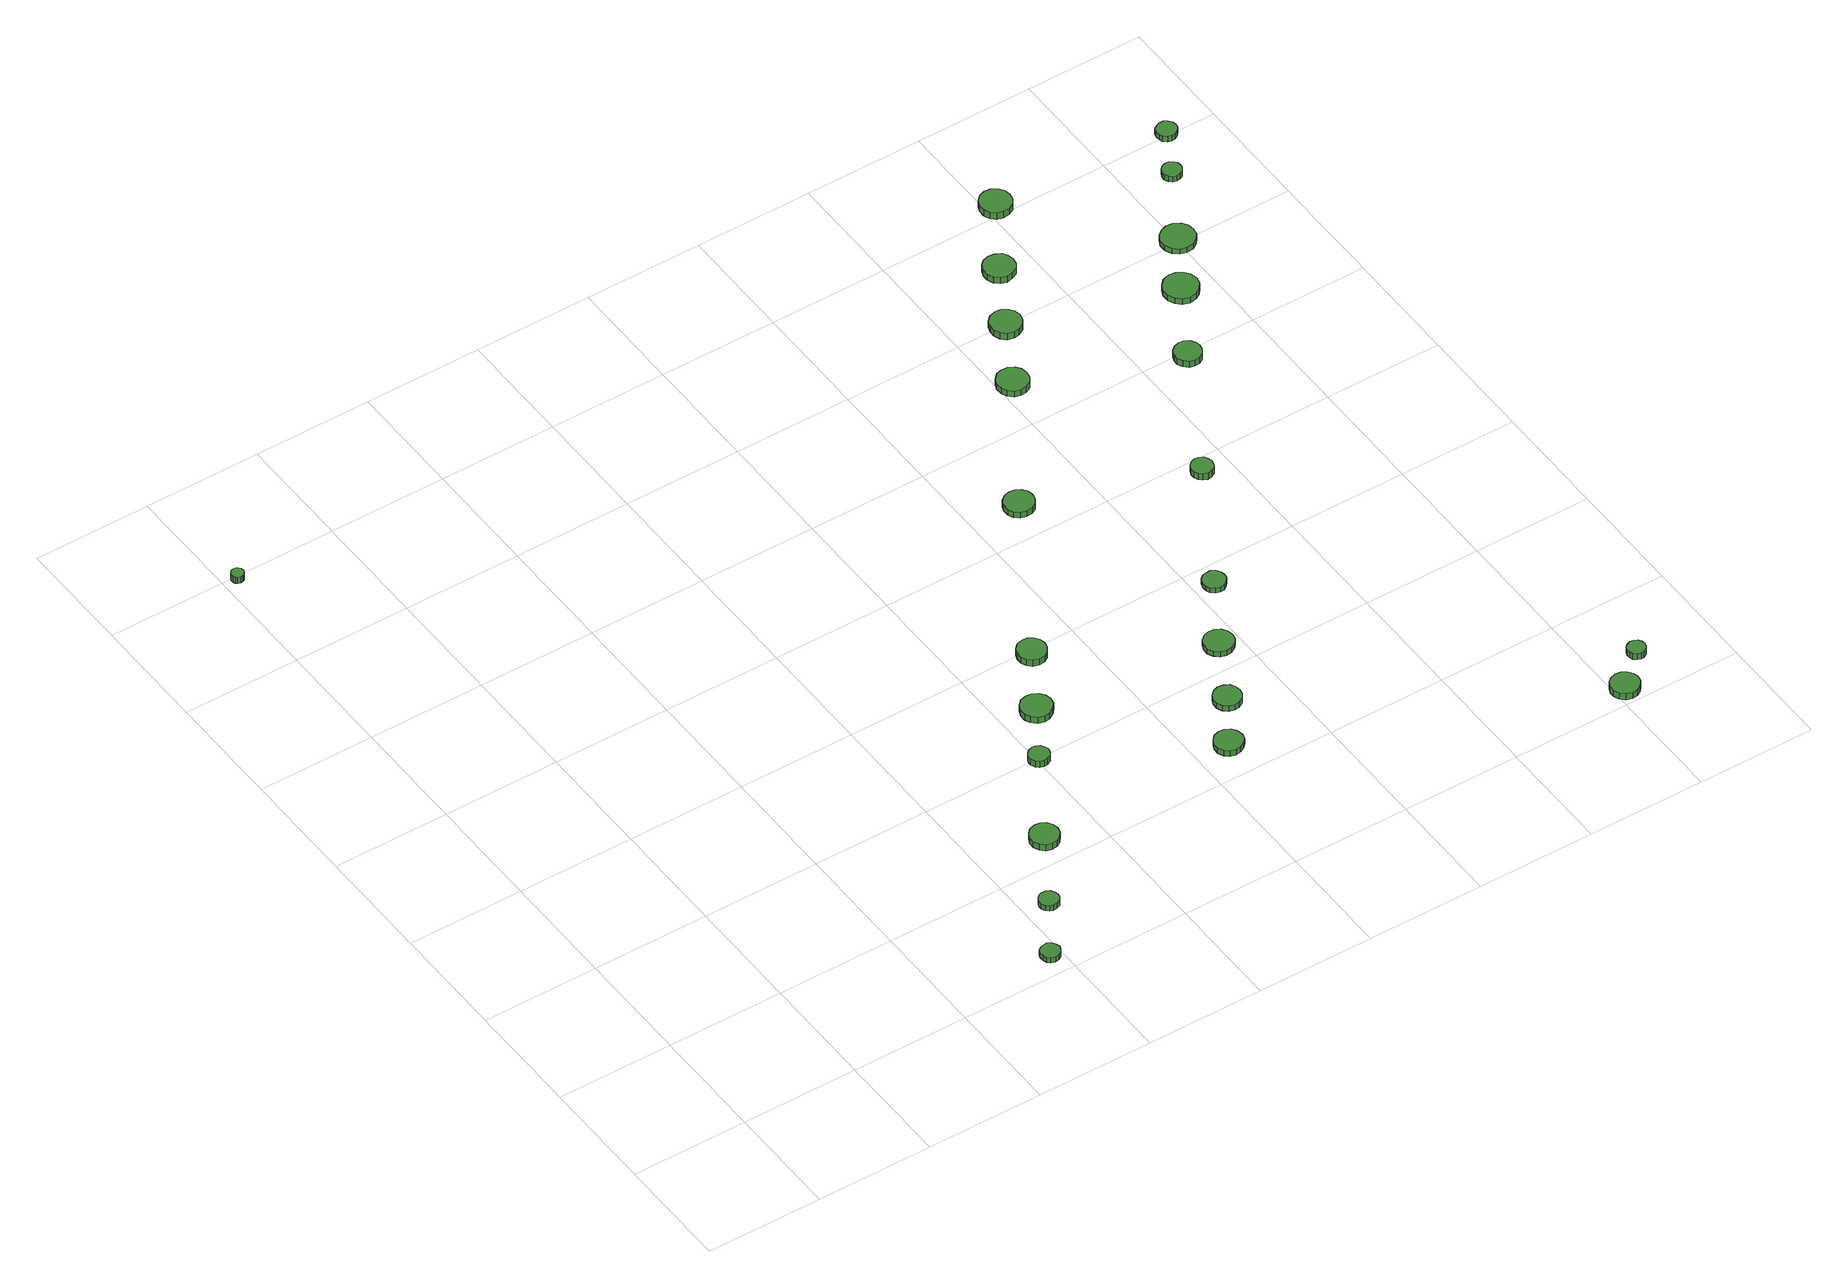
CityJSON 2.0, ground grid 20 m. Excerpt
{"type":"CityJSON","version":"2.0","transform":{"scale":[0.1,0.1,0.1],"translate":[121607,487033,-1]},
"CityObjects":{
"tree1":{"type":"SolitaryVegetationObject","attributes":{"function":"something"},"geometry":[{"type":"MultiSurface","lod":"1","boundaries":[[[0,1,2,3,4,5,6,7,8,9,10,11,12,13,14]],[[15,16,17,18,19,20,21,22,23,24,25,26,27,28,29]],[[0,29,28,1]],[[1,28,27,2]],[[2,27,26,3]],[[3,26,25,4]],[[4,25,24,5]],[[5,24,23,6]],[[6,23,22,7]],[[7,22,21,8]],[[8,21,20,9]],[[9,20,19,10]],[[10,19,18,11]],[[11,18,17,12]],[[12,17,16,13]],[[13,16,15,14]],[[14,15,29,0]]]}]},
"tree2":{"type":"SolitaryVegetationObject","attributes":{"function":"something"},"geometry":[{"type":"MultiSurface","lod":"1","boundaries":[[[30,31,32,33,34,35,36,37,38,39,40,41,42,43,44]],[[45,46,47,48,49,50,51,52,53,54,55,56,57,58,59]],[[30,59,58,31]],[[31,58,57,32]],[[32,57,56,33]],[[33,56,55,34]],[[34,55,54,35]],[[35,54,53,36]],[[36,53,52,37]],[[37,52,51,38]],[[38,51,50,39]],[[39,50,49,40]],[[40,49,48,41]],[[41,48,47,42]],[[42,47,46,43]],[[43,46,45,44]],[[44,45,59,30]]]}]},
"tree3":{"type":"SolitaryVegetationObject","attributes":{"function":"something"},"geometry":[{"type":"MultiSurface","lod":"1","boundaries":[[[60,61,62,63,64,65,66,67,68,69,70,71,72,73,74]],[[75,76,77,78,79,80,81,82,83,84,85,86,87,88,89]],[[60,89,88,61]],[[61,88,87,62]],[[62,87,86,63]],[[63,86,85,64]],[[64,85,84,65]],[[65,84,83,66]],[[66,83,82,67]],[[67,82,81,68]],[[68,81,80,69]],[[69,80,79,70]],[[70,79,78,71]],[[71,78,77,72]],[[72,77,76,73]],[[73,76,75,74]],[[74,75,89,60]]]}]},
"tree4":{"type":"SolitaryVegetationObject","attributes":{"function":"something"},"geometry":[{"type":"MultiSurface","lod":"1","boundaries":[[[90,91,92,93,94,95,96,97,98,99,100,101,102,103,104]],[[105,106,107,108,109,110,111,112,113,114,115,116,117,118,119]],[[90,119,118,91]],[[91,118,117,92]],[[92,117,116,93]],[[93,116,115,94]],[[94,115,114,95]],[[95,114,113,96]],[[96,113,112,97]],[[97,112,111,98]],[[98,111,110,99]],[[99,110,109,100]],[[100,109,108,101]],[[101,108,107,102]],[[102,107,106,103]],[[103,106,105,104]],[[104,105,119,90]]]}]},
"tree5":{"type":"SolitaryVegetationObject","attributes":{"function":"something"},"geometry":[{"type":"MultiSurface","lod":"1","boundaries":[[[120,121,122,123,124,125,126,127,128,129,130,131,132,133,134]],[[135,136,137,138,139,140,141,142,143,144,145,146,147,148,149]],[[120,149,148,121]],[[121,148,147,122]],[[122,147,146,123]],[[123,146,145,124]],[[124,145,144,125]],[[125,144,143,126]],[[126,143,142,127]],[[127,142,141,128]],[[128,141,140,129]],[[129,140,139,130]],[[130,139,138,131]],[[131,138,137,132]],[[132,137,136,133]],[[133,136,135,134]],[[134,135,149,120]]]}]},
"tree6":{"type":"SolitaryVegetationObject","attributes":{"function":"something"},"geometry":[{"type":"MultiSurface","lod":"1","boundaries":[[[150,151,152,153,154,155,156,157,158,159,160,161,162,163,164]],[[165,166,167,168,169,170,171,172,173,174,175,176,177,178,179]],[[150,179,178,151]],[[151,178,177,152]],[[152,177,176,153]],[[153,176,175,154]],[[154,175,174,155]],[[155,174,173,156]],[[156,173,172,157]],[[157,172,171,158]],[[158,171,170,159]],[[159,170,169,160]],[[160,169,168,161]],[[161,168,167,162]],[[162,167,166,163]],[[163,166,165,164]],[[164,165,179,150]]]}]},
"tree7":{"type":"SolitaryVegetationObject","attributes":{"function":"something"},"geometry":[{"type":"MultiSurface","lod":"1","boundaries":[[[180,181,182,183,184,185,186,187,188,189,190,191,192,193,194]],[[195,196,197,198,199,200,201,202,203,204,205,206,207,208,209]],[[180,209,208,181]],[[181,208,207,182]],[[182,207,206,183]],[[183,206,205,184]],[[184,205,204,185]],[[185,204,203,186]],[[186,203,202,187]],[[187,202,201,188]],[[188,201,200,189]],[[189,200,199,190]],[[190,199,198,191]],[[191,198,197,192]],[[192,197,196,193]],[[193,196,195,194]],[[194,195,209,180]]]}]},
"tree8":{"type":"SolitaryVegetationObject","attributes":{"function":"something"},"geometry":[{"type":"MultiSurface","lod":"1","boundaries":[[[210,211,212,213,214,215,216,217,218,219,220,221,222,223,224]],[[225,226,227,228,229,230,231,232,233,234,235,236,237,238,239]],[[210,239,238,211]],[[211,238,237,212]],[[212,237,236,213]],[[213,236,235,214]],[[214,235,234,215]],[[215,234,233,216]],[[216,233,232,217]],[[217,232,231,218]],[[218,231,230,219]],[[219,230,229,220]],[[220,229,228,221]],[[221,228,227,222]],[[222,227,226,223]],[[223,226,225,224]],[[224,225,239,210]]]}]},
"tree9":{"type":"SolitaryVegetationObject","attributes":{"function":"something"},"geometry":[{"type":"MultiSurface","lod":"1","boundaries":[[[240,241,242,243,244,245,246,247,248,249,250,251,252,253,254]],[[255,256,257,258,259,260,261,262,263,264,265,266,267,268,269]],[[240,269,268,241]],[[241,268,267,242]],[[242,267,266,243]],[[243,266,265,244]],[[244,265,264,245]],[[245,264,263,246]],[[246,263,262,247]],[[247,262,261,248]],[[248,261,260,249]],[[249,260,259,250]],[[250,259,258,251]],[[251,258,257,252]],[[252,257,256,253]],[[253,256,255,254]],[[254,255,269,240]]]}]},
"tree10":{"type":"SolitaryVegetationObject","attributes":{"function":"something"},"geometry":[{"type":"MultiSurface","lod":"1","boundaries":[[[270,271,272,273,274,275,276,277,278,279,280,281,282,283,284]],[[285,286,287,288,289,290,291,292,293,294,295,296,297,298,299]],[[270,299,298,271]],[[271,298,297,272]],[[272,297,296,273]],[[273,296,295,274]],[[274,295,294,275]],[[275,294,293,276]],[[276,293,292,277]],[[277,292,291,278]],[[278,291,290,279]],[[279,290,289,280]],[[280,289,288,281]],[[281,288,287,282]],[[282,287,286,283]],[[283,286,285,284]],[[284,285,299,270]]]}]},
"tree11":{"type":"SolitaryVegetationObject","attributes":{"function":"something"},"geometry":[{"type":"MultiSurface","lod":"1","boundaries":[[[300,301,302,303,304,305,306,307,308,309,310,311,312,313,314]],[[315,316,317,318,319,320,321,322,323,324,325,326,327,328,329]],[[300,329,328,301]],[[301,328,327,302]],[[302,327,326,303]],[[303,326,325,304]],[[304,325,324,305]],[[305,324,323,306]],[[306,323,322,307]],[[307,322,321,308]],[[308,321,320,309]],[[309,320,319,310]],[[310,319,318,311]],[[311,318,317,312]],[[312,317,316,313]],[[313,316,315,314]],[[314,315,329,300]]]}]},
"tree12":{"type":"SolitaryVegetationObject","attributes":{"function":"something"},"geometry":[{"type":"MultiSurface","lod":"1","boundaries":[[[330,331,332,333,334,335,336,337,338,339,340,341,342,343,344]],[[345,346,347,348,349,350,351,352,353,354,355,356,357,358,359]],[[330,359,358,331]],[[331,358,357,332]],[[332,357,356,333]],[[333,356,355,334]],[[334,355,354,335]],[[335,354,353,336]],[[336,353,352,337]],[[337,352,351,338]],[[338,351,350,339]],[[339,350,349,340]],[[340,349,348,341]],[[341,348,347,342]],[[342,347,346,343]],[[343,346,345,344]],[[344,345,359,330]]]}]},
"tree13":{"type":"SolitaryVegetationObject","attributes":{"function":"something"},"geometry":[{"type":"MultiSurface","lod":"1","boundaries":[[[360,361,362,363,364,365,366,367,368,369,370,371,372,373,374]],[[375,376,377,378,379,380,381,382,383,384,385,386,387,388,389]],[[360,389,388,361]],[[361,388,387,362]],[[362,387,386,363]],[[363,386,385,364]],[[364,385,384,365]],[[365,384,383,366]],[[366,383,382,367]],[[367,382,381,368]],[[368,381,380,369]],[[369,380,379,370]],[[370,379,378,371]],[[371,378,377,372]],[[372,377,376,373]],[[373,376,375,374]],[[374,375,389,360]]]}]},
"tree14":{"type":"SolitaryVegetationObject","attributes":{"function":"something"},"geometry":[{"type":"MultiSurface","lod":"1","boundaries":[[[390,391,392,393,394,395,396,397,398,399,400,401,402,403,404]],[[405,406,407,408,409,410,411,412,413,414,415,416,417,418,419]],[[390,419,418,391]],[[391,418,417,392]],[[392,417,416,393]],[[393,416,415,394]],[[394,415,414,395]],[[395,414,413,396]],[[396,413,412,397]],[[397,412,411,398]],[[398,411,410,399]],[[399,410,409,400]],[[400,409,408,401]],[[401,408,407,402]],[[402,407,406,403]],[[403,406,405,404]],[[404,405,419,390]]]}]},
"tree15":{"type":"SolitaryVegetationObject","attributes":{"function":"something"},"geometry":[{"type":"MultiSurface","lod":"1","boundaries":[[[420,421,422,423,424,425,426,427,428,429,430,431,432,433,434]],[[435,436,437,438,439,440,441,442,443,444,445,446,447,448,449]],[[420,449,448,421]],[[421,448,447,422]],[[422,447,446,423]],[[423,446,445,424]],[[424,445,444,425]],[[425,444,443,426]],[[426,443,442,427]],[[427,442,441,428]],[[428,441,440,429]],[[429,440,439,430]],[[430,439,438,431]],[[431,438,437,432]],[[432,437,436,433]],[[433,436,435,434]],[[434,435,449,420]]]}]},
"tree16":{"type":"SolitaryVegetationObject","attributes":{"function":"something"},"geometry":[{"type":"MultiSurface","lod":"1","boundaries":[[[450,451,452,453,454,455,456,457,458,459,460,461,462,463,464]],[[465,466,467,468,469,470,471,472,473,474,475,476,477,478,479]],[[450,479,478,451]],[[451,478,477,452]],[[452,477,476,453]],[[453,476,475,454]],[[454,475,474,455]],[[455,474,473,456]],[[456,473,472,457]],[[457,472,471,458]],[[458,471,470,459]],[[459,470,469,460]],[[460,469,468,461]],[[461,468,467,462]],[[462,467,466,463]],[[463,466,465,464]],[[464,465,479,450]]]}]},
"tree17":{"type":"SolitaryVegetationObject","attributes":{"function":"something"},"geometry":[{"type":"MultiSurface","lod":"1","boundaries":[[[480,481,482,483,484,485,486,487,488,489,490,491,492,493,494]],[[495,496,497,498,499,500,501,502,503,504,505,506,507,508,509]],[[480,509,508,481]],[[481,508,507,482]],[[482,507,506,483]],[[483,506,505,484]],[[484,505,504,485]],[[485,504,503,486]],[[486,503,502,487]],[[487,502,501,488]],[[488,501,500,489]],[[489,500,499,490]],[[490,499,498,491]],[[491,498,497,492]],[[492,497,496,493]],[[493,496,495,494]],[[494,495,509,480]]]}]},
"tree18":{"type":"SolitaryVegetationObject","attributes":{"function":"something"},"geometry":[{"type":"MultiSurface","lod":"1","boundaries":[[[510,511,512,513,514,515,516,517,518,519,520,521,522,523,524]],[[525,526,527,528,529,530,531,532,533,534,535,536,537,538,539]],[[510,539,538,511]],[[511,538,537,512]],[[512,537,536,513]],[[513,536,535,514]],[[514,535,534,515]],[[515,534,533,516]],[[516,533,532,517]],[[517,532,531,518]],[[518,531,530,519]],[[519,530,529,520]],[[520,529,528,521]],[[521,528,527,522]],[[522,527,526,523]],[[523,526,525,524]],[[524,525,539,510]]]}]},
"tree19":{"type":"SolitaryVegetationObject","attributes":{"function":"something"},"geometry":[{"type":"MultiSurface","lod":"1","boundaries":[[[540,541,542,543,544,545,546,547,548,549,550,551,552,553,554]],[[555,556,557,558,559,560,561,562,563,564,565,566,567,568,569]],[[540,569,568,541]],[[541,568,567,542]],[[542,567,566,543]],[[543,566,565,544]],[[544,565,564,545]],[[545,564,563,546]],[[546,563,562,547]],[[547,562,561,548]],[[548,561,560,549]],[[549,560,559,550]],[[550,559,558,551]],[[551,558,557,552]],[[552,557,556,553]],[[553,556,555,554]],[[554,555,569,540]]]}]},
"tree20":{"type":"SolitaryVegetationObject","attributes":{"function":"something"},"geometry":[{"type":"MultiSurface","lod":"1","boundaries":[[[570,571,572,573,574,575,576,577,578,579,580,581,582,583,584]],[[585,586,587,588,589,590,591,592,593,594,595,596,597,598,599]],[[570,599,598,571]],[[571,598,597,572]],[[572,597,596,573]],[[573,596,595,574]],[[574,595,594,575]],[[575,594,593,576]],[[576,593,592,577]],[[577,592,591,578]],[[578,591,590,579]],[[579,590,589,580]],[[580,589,588,581]],[[581,588,587,582]],[[582,587,586,583]],[[583,586,585,584]],[[584,585,599,570]]]}]},
"tree21":{"type":"SolitaryVegetationObject","attributes":{"function":"something"},"geometry":[{"type":"MultiSurface","lod":"1","boundaries":[[[600,601,602,603,604,605,606,607,608,609,610,611,612,613,614]],[[615,616,617,618,619,620,621,622,623,624,625,626,627,628,629]],[[600,629,628,601]],[[601,628,627,602]],[[602,627,626,603]],[[603,626,625,604]],[[604,625,624,605]],[[605,624,623,606]],[[606,623,622,607]],[[607,622,621,608]],[[608,621,620,609]],[[609,620,619,610]],[[610,619,618,611]],[[611,618,617,612]],[[612,617,616,613]],[[613,616,615,614]],[[614,615,629,600]]]}]},
"tree22":{"type":"SolitaryVegetationObject","attributes":{"function":"something"},"geometry":[{"type":"MultiSurface","lod":"1","boundaries":[[[630,631,632,633,634,635,636,637,638,639,640,641,642,643,644]],[[645,646,647,648,649,650,651,652,653,654,655,656,657,658,659]],[[630,659,658,631]],[[631,658,657,632]],[[632,657,656,633]],[[633,656,655,634]],[[634,655,654,635]],[[635,654,653,636]],[[636,653,652,637]],[[637,652,651,638]],[[638,651,650,639]],[[639,650,649,640]],[[640,649,648,641]],[[641,648,647,642]],[[642,647,646,643]],[[643,646,645,644]],[[644,645,659,630]]]}]},
"tree23":{"type":"SolitaryVegetationObject","attributes":{"function":"something"},"geometry":[{"type":"MultiSurface","lod":"1","boundaries":[[[660,661,662,663,664,665,666,667,668,669,670,671,672,673,674]],[[675,676,677,678,679,680,681,682,683,684,685,686,687,688,689]],[[660,689,688,661]],[[661,688,687,662]],[[662,687,686,663]],[[663,686,685,664]],[[664,685,684,665]],[[665,684,683,666]],[[666,683,682,667]],[[667,682,681,668]],[[668,681,680,669]],[[669,680,679,670]],[[670,679,678,671]],[[671,678,677,672]],[[672,677,676,673]],[[673,676,675,674]],[[674,675,689,660]]]}]},
"tree24":{"type":"SolitaryVegetationObject","attributes":{"function":"something"},"geometry":[{"type":"MultiSurface","lod":"1","boundaries":[[[690,691,692,693,694,695,696,697,698,699,700,701,702,703,704]],[[705,706,707,708,709,710,711,712,713,714,715,716,717,718,719]],[[690,719,718,691]],[[691,718,717,692]],[[692,717,716,693]],[[693,716,715,694]],[[694,715,714,695]],[[695,714,713,696]],[[696,713,712,697]],[[697,712,711,698]],[[698,711,710,699]],[[699,710,709,700]],[[700,709,708,701]],[[701,708,707,702]],[[702,707,706,703]],[[703,706,705,704]],[[704,705,719,690]]]}]}
},
"vertices":[
[29,1385,30],[28,1389,30],[25,1393,30],[22,1395,30],[17,1395,30],[13,1394,30],[10,1391,30],[8,1387,30],[8,1383,30],[10,1379,30],[13,1376,30],[17,1375,30],[22,1375,30],[25,1377,30],[28,1381,30],[28,1381,17],[25,1377,17],[22,1375,17],[17,1375,17],[13,1376,17],[10,1379,17],[8,1383,17],[8,1387,17],[10,1391,17],[13,1394,17],[17,1395,17],[22,1395,17],[25,1393,17],[28,1389,17],[29,1385,17],
[598,39,16],[596,46,16],[592,51,16],[586,55,16],[580,55,16],[573,53,16],[568,49,16],[566,43,16],[566,36,16],[568,30,16],[573,25,16],[580,23,16],[586,24,16],[592,27,16],[596,33,16],[596,33,6],[592,27,6],[586,24,6],[580,23,6],[573,25,6],[568,30,6],[566,36,6],[566,43,6],[568,49,6],[573,53,6],[580,55,6],[586,55,6],[592,51,6],[596,46,6],[598,39,6],
[659,132,17],[657,139,17],[653,145,17],[647,148,17],[640,149,17],[634,147,17],[629,142,17],[626,136,17],[626,129,17],[629,123,17],[634,118,17],[640,116,17],[647,117,17],[653,120,17],[657,126,17],[657,126,6],[653,120,6],[647,117,6],[640,116,6],[634,118,6],[629,123,6],[626,129,6],[626,136,6],[629,142,6],[634,147,6],[640,149,6],[647,148,6],[653,145,6],[657,139,6],[659,132,6],
[738,251,17],[736,261,17],[730,269,17],[722,274,17],[712,275,17],[702,272,17],[695,265,17],[691,256,17],[691,246,17],[695,237,17],[702,230,17],[712,227,17],[722,228,17],[730,233,17],[736,241,17],[736,241,5],[730,233,5],[722,228,5],[712,227,5],[702,230,5],[695,237,5],[691,246,5],[691,256,5],[695,265,5],[702,272,5],[712,275,5],[722,274,5],[730,269,5],[736,261,5],[738,251,5],
[820,396,20],[818,403,20],[814,409,20],[808,412,20],[801,413,20],[794,411,20],[789,406,20],[786,400,20],[786,393,20],[789,386,20],[794,381,20],[801,379,20],[808,380,20],[814,383,20],[818,389,20],[818,389,7],[814,383,7],[808,380,7],[801,379,7],[794,381,7],[789,386,7],[786,393,7],[786,400,7],[789,406,7],[794,411,7],[801,413,7],[808,412,7],[814,409,7],[818,403,7],[820,396,7],
[884,485,19],[882,495,19],[875,504,19],[866,509,19],[856,510,19],[845,507,19],[837,500,19],[833,490,19],[833,479,19],[837,470,19],[845,462,19],[856,459,19],[866,460,19],[875,466,19],[882,474,19],[882,474,6],[875,466,6],[866,460,6],[856,459,6],[845,462,6],[837,470,6],[833,479,6],[833,490,6],[837,500,6],[845,507,6],[856,510,6],[866,509,6],[875,504,6],[882,495,6],[884,485,6],
[944,589,19],[942,599,19],[936,607,19],[928,612,19],[918,613,19],[908,610,19],[901,603,19],[897,594,19],[897,584,19],[901,575,19],[908,568,19],[918,565,19],[928,566,19],[936,571,19],[942,579,19],[942,579,6],[936,571,6],[928,566,6],[918,565,6],[908,568,6],[901,575,6],[897,584,6],[897,594,6],[901,603,6],[908,610,6],[918,613,6],[928,612,6],[936,607,6],[942,599,6],[944,589,6],
[1081,263,16],[1079,273,16],[1073,281,16],[1064,286,16],[1055,287,16],[1045,284,16],[1038,277,16],[1034,268,16],[1034,258,16],[1038,249,16],[1045,243,16],[1055,240,16],[1064,241,16],[1073,246,16],[1079,253,16],[1079,253,5],[1073,246,5],[1064,241,5],[1055,240,5],[1045,243,5],[1038,249,5],[1034,258,5],[1034,268,5],[1038,277,5],[1045,284,5],[1055,287,5],[1064,286,5],[1073,281,5],[1079,273,5],[1081,263,5],
[1132,344,16],[1130,353,16],[1125,361,16],[1116,366,16],[1107,367,16],[1098,364,16],[1091,358,16],[1087,349,16],[1087,339,16],[1091,330,16],[1098,324,16],[1107,321,16],[1116,322,16],[1125,327,16],[1130,335,16],[1130,335,5],[1125,327,5],[1116,322,5],[1107,321,5],[1098,324,5],[1091,330,5],[1087,339,5],[1087,349,5],[1091,358,5],[1098,364,5],[1107,367,5],[1116,366,5],[1125,361,5],[1130,353,5],[1132,344,5],
[1190,449,15],[1188,459,15],[1182,468,15],[1173,473,15],[1163,474,15],[1153,471,15],[1145,464,15],[1141,454,15],[1141,444,15],[1145,435,15],[1153,428,15],[1163,425,15],[1173,426,15],[1182,431,15],[1188,439,15],[1188,439,5],[1182,431,5],[1173,426,5],[1163,425,5],[1153,428,5],[1145,435,5],[1141,444,5],[1141,454,5],[1145,464,5],[1153,471,5],[1163,474,5],[1173,473,5],[1182,468,5],[1188,459,5],[1190,449,5],
[1106,860,22],[1104,871,22],[1098,879,22],[1089,884,22],[1079,885,22],[1069,882,22],[1061,875,22],[1057,866,22],[1057,855,22],[1061,846,22],[1069,839,22],[1079,836,22],[1089,837,22],[1098,842,22],[1104,850,22],[1104,850,10],[1098,842,10],[1089,837,10],[1079,836,10],[1069,839,10],[1061,846,10],[1057,855,10],[1057,866,10],[1061,875,10],[1069,882,10],[1079,885,10],[1089,884,10],[1098,879,10],[1104,871,10],[1106,860,10],
[1252,562,15],[1251,570,15],[1246,577,15],[1239,581,15],[1231,581,15],[1224,579,15],[1218,574,15],[1215,566,15],[1215,558,15],[1218,551,15],[1224,546,15],[1231,543,15],[1239,544,15],[1246,548,15],[1251,555,15],[1251,555,5],[1246,548,5],[1239,544,5],[1231,543,5],[1224,546,5],[1218,551,5],[1215,558,5],[1215,566,5],[1218,574,5],[1224,579,5],[1231,581,5],[1239,581,5],[1246,577,5],[1251,570,5],[1252,562,5],
[1245,1081,24],[1243,1092,24],[1237,1100,24],[1227,1106,24],[1216,1107,24],[1206,1104,24],[1198,1096,24],[1194,1086,24],[1194,1075,24],[1198,1066,24],[1206,1058,24],[1216,1055,24],[1227,1056,24],[1237,1061,24],[1243,1070,24],[1243,1070,12],[1237,1061,12],[1227,1056,12],[1216,1055,12],[1206,1058,12],[1198,1066,12],[1194,1075,12],[1194,1086,12],[1198,1096,12],[1206,1104,12],[1216,1107,12],[1227,1106,12],[1237,1100,12],[1243,1092,12],[1245,1081,12],
[1369,767,24],[1367,775,24],[1363,781,24],[1356,785,24],[1349,786,24],[1341,783,24],[1336,778,24],[1333,771,24],[1333,764,24],[1336,757,24],[1341,752,24],[1349,749,24],[1356,750,24],[1363,754,24],[1367,760,24],[1367,760,11],[1363,754,11],[1356,750,11],[1349,749,11],[1341,752,11],[1336,757,11],[1333,764,11],[1333,771,11],[1336,778,11],[1341,783,11],[1349,786,11],[1356,785,11],[1363,781,11],[1367,775,11],[1369,767,11],
[1639,26,23],[1637,35,23],[1631,43,23],[1623,48,23],[1613,49,23],[1603,46,23],[1596,40,23],[1592,31,23],[1592,21,23],[1596,12,23],[1603,5,23],[1613,2,23],[1623,3,23],[1631,8,23],[1637,16,23],[1637,16,10],[1631,8,10],[1623,3,10],[1613,2,10],[1603,5,10],[1596,12,10],[1592,21,10],[1592,31,10],[1596,40,10],[1603,46,10],[1613,49,10],[1623,48,10],[1631,43,10],[1637,35,10],[1639,26,10],
[1309,1194,19],[1307,1205,19],[1301,1213,19],[1291,1219,19],[1281,1220,19],[1270,1217,19],[1262,1209,19],[1258,1199,19],[1258,1189,19],[1262,1179,19],[1270,1171,19],[1281,1168,19],[1291,1169,19],[1301,1175,19],[1307,1183,19],[1307,1183,6],[1301,1175,6],[1291,1169,6],[1281,1168,6],[1270,1171,6],[1262,1179,6],[1258,1189,6],[1258,1199,6],[1262,1209,6],[1270,1217,6],[1281,1220,6],[1291,1219,6],[1301,1213,6],[1307,1205,6],[1309,1194,6],
[1689,81,21],[1687,87,21],[1684,92,21],[1678,95,21],[1672,96,21],[1666,94,21],[1661,90,21],[1659,84,21],[1659,78,21],[1661,72,21],[1666,68,21],[1672,66,21],[1678,66,21],[1684,70,21],[1687,75,21],[1687,75,9],[1684,70,9],[1678,66,9],[1672,66,9],[1666,68,9],[1661,72,9],[1659,78,9],[1659,84,9],[1661,90,9],[1666,94,9],[1672,96,9],[1678,95,9],[1684,92,9],[1687,87,9],[1689,81,9],
[1369,1300,17],[1367,1311,17],[1361,1320,17],[1351,1325,17],[1340,1326,17],[1330,1323,17],[1322,1316,17],[1318,1306,17],[1318,1295,17],[1322,1285,17],[1330,1278,17],[1340,1274,17],[1351,1276,17],[1361,1281,17],[1367,1290,17],[1367,1290,5],[1361,1281,5],[1351,1276,5],[1340,1274,5],[1330,1278,5],[1322,1285,5],[1318,1295,5],[1318,1306,5],[1322,1316,5],[1330,1323,5],[1340,1326,5],[1351,1325,5],[1361,1320,5],[1367,1311,5],[1369,1300,5],
[1493,984,24],[1491,993,24],[1486,1000,24],[1478,1005,24],[1469,1006,24],[1460,1003,24],[1453,997,24],[1449,988,24],[1449,979,24],[1453,971,24],[1460,964,24],[1469,962,24],[1478,962,24],[1486,967,24],[1491,975,24],[1491,975,11],[1486,967,11],[1478,962,11],[1469,962,11],[1460,964,11],[1453,971,11],[1449,979,11],[1449,988,11],[1453,997,11],[1460,1003,11],[1469,1006,11],[1478,1005,11],[1486,1000,11],[1491,993,11],[1493,984,11],
[1442,1418,18],[1440,1429,18],[1434,1437,18],[1424,1443,18],[1413,1444,18],[1403,1441,18],[1395,1433,18],[1391,1423,18],[1391,1412,18],[1395,1402,18],[1403,1395,18],[1413,1392,18],[1424,1393,18],[1434,1398,18],[1440,1407,18],[1440,1407,5],[1434,1398,5],[1424,1393,5],[1413,1392,5],[1403,1395,5],[1395,1402,5],[1391,1412,5],[1391,1423,5],[1395,1433,5],[1403,1441,5],[1413,1444,5],[1424,1443,5],[1434,1437,5],[1440,1429,5],[1442,1418,5],
[1574,1111,18],[1571,1123,18],[1564,1132,18],[1554,1138,18],[1542,1140,18],[1530,1136,18],[1522,1128,18],[1517,1117,18],[1517,1105,18],[1522,1094,18],[1530,1086,18],[1542,1082,18],[1554,1084,18],[1564,1090,18],[1571,1099,18],[1571,1099,6],[1564,1090,6],[1554,1084,6],[1542,1082,6],[1530,1086,6],[1522,1094,6],[1517,1105,6],[1517,1117,6],[1522,1128,6],[1530,1136,6],[1542,1140,6],[1554,1138,6],[1564,1132,6],[1571,1123,6],[1574,1111,6],
[1630,1203,16],[1628,1214,16],[1621,1224,16],[1611,1230,16],[1599,1231,16],[1588,1227,16],[1579,1220,16],[1574,1209,16],[1574,1197,16],[1579,1186,16],[1588,1178,16],[1599,1175,16],[1611,1176,16],[1621,1182,16],[1628,1191,16],[1628,1191,6],[1621,1182,6],[1611,1176,6],[1599,1175,6],[1588,1178,6],[1579,1186,6],[1574,1197,6],[1574,1209,6],[1579,1220,6],[1588,1227,6],[1599,1231,6],[1611,1230,6],[1621,1224,6],[1628,1214,6],[1630,1203,6],
[1691,1327,16],[1690,1334,16],[1686,1339,16],[1680,1343,16],[1673,1343,16],[1667,1341,16],[1662,1337,16],[1659,1330,16],[1659,1324,16],[1662,1318,16],[1667,1313,16],[1673,1311,16],[1680,1312,16],[1686,1315,16],[1690,1321,16],[1690,1321,5],[1686,1315,5],[1680,1312,5],[1673,1311,5],[1667,1313,5],[1662,1318,5],[1659,1324,5],[1659,1330,5],[1662,1337,5],[1667,1341,5],[1673,1343,5],[1680,1343,5],[1686,1339,5],[1690,1334,5],[1691,1327,5],
[1734,1404,16],[1733,1410,16],[1728,1416,16],[1722,1420,16],[1715,1420,16],[1709,1418,16],[1703,1414,16],[1701,1407,16],[1701,1400,16],[1703,1394,16],[1709,1389,16],[1715,1387,16],[1722,1387,16],[1728,1391,16],[1733,1397,16],[1733,1397,5],[1728,1391,5],[1722,1387,5],[1715,1387,5],[1709,1389,5],[1703,1394,5],[1701,1400,5],[1701,1407,5],[1703,1414,5],[1709,1418,5],[1715,1420,5],[1722,1420,5],[1728,1416,5],[1733,1410,5],[1734,1404,5]
]}
